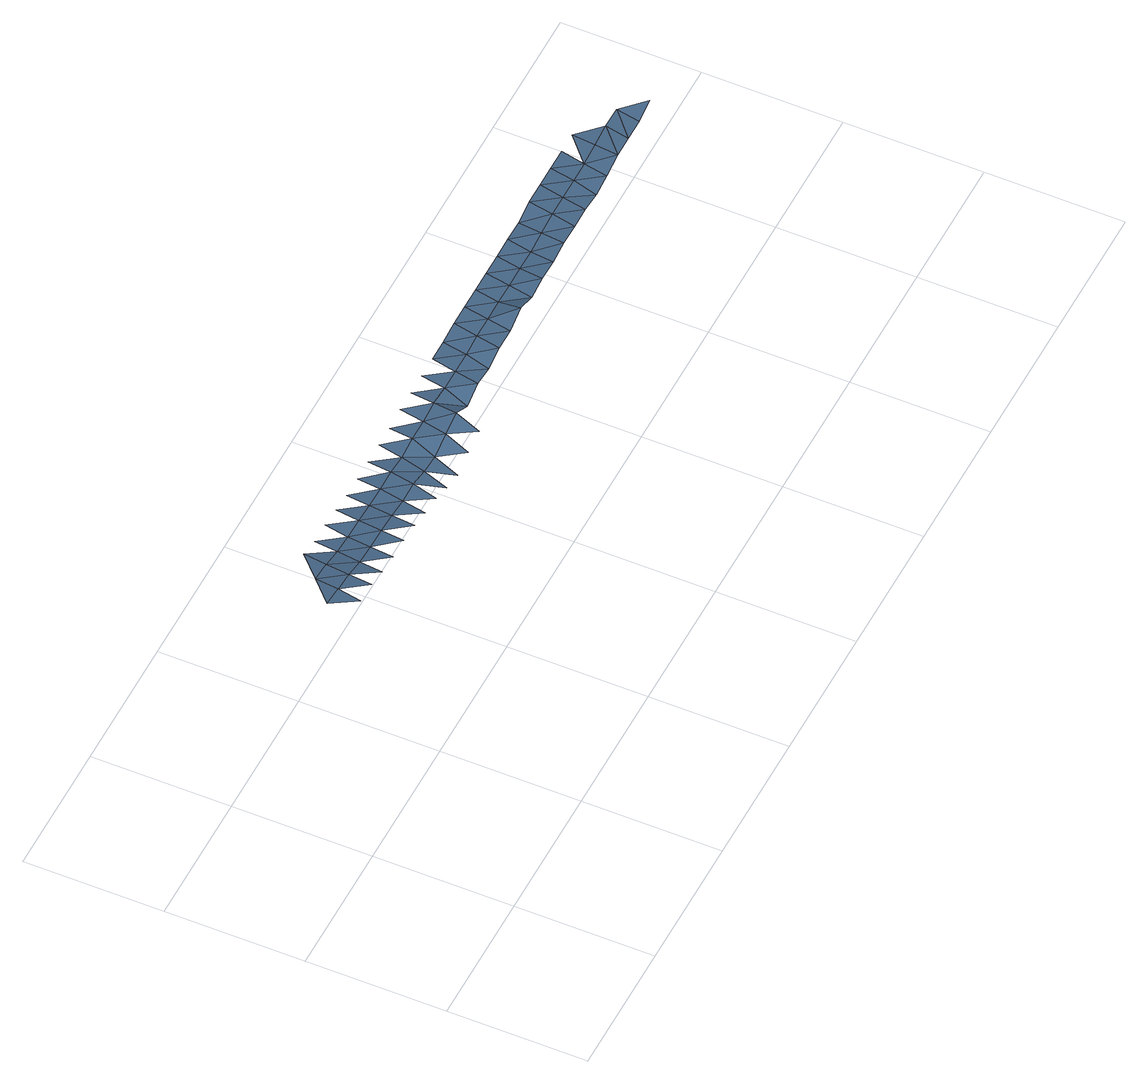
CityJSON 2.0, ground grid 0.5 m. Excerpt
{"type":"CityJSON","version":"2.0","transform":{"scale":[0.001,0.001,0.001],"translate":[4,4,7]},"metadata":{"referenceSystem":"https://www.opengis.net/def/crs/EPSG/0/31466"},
"CityObjects":{
"waterbody1":{"type":"WaterBody","attributes":{"description":"Lake of the Karlsruhe Institute of Technology","name":"Lake KIT","class":"1060","LandElementProperties.state":"existing","LandElementProperties.material":"water"},"geometry":[{"type":"MultiSurface","lod":"3","boundaries":[[[0,1,2]],[[0,2,3]],[[4,3,2]],[[2,5,4]],[[3,4,6]],[[3,6,7]],[[8,6,4]],[[9,7,6]],[[4,10,8]],[[6,8,9]],[[11,9,8]],[[12,13,9]],[[8,14,11]],[[9,11,12]],[[15,12,11]],[[16,17,12]],[[11,18,15]],[[12,15,16]],[[19,16,15]],[[20,21,16]],[[15,22,19]],[[16,19,20]],[[23,20,19]],[[24,25,20]],[[19,26,23]],[[20,23,24]],[[27,24,23]],[[28,29,24]],[[23,30,27]],[[24,27,28]],[[31,28,27]],[[32,33,28]],[[27,34,31]],[[28,31,32]],[[35,32,31]],[[36,37,32]],[[31,38,35]],[[32,35,36]],[[39,36,35]],[[40,41,36]],[[35,42,39]],[[36,39,40]],[[43,40,39]],[[44,45,40]],[[39,46,43]],[[40,43,44]],[[47,44,43]],[[48,49,44]],[[44,47,48]],[[50,48,47]],[[51,52,48]],[[48,50,51]],[[53,51,50]],[[54,55,51]],[[51,53,54]],[[55,54,56]],[[57,54,53]],[[58,56,54]],[[54,57,58]],[[56,58,59]],[[60,58,57]],[[61,59,58]],[[58,60,61]],[[59,61,62]],[[63,61,60]],[[64,62,61]],[[61,63,64]],[[62,64,65]],[[66,64,63]],[[67,65,64]],[[64,66,67]],[[65,67,68]],[[69,67,66]],[[70,68,67]],[[67,69,70]],[[68,70,71]],[[72,70,69]],[[73,71,70]],[[70,72,73]],[[71,73,74]],[[75,73,72]],[[76,74,73]],[[73,75,76]],[[74,76,77]],[[78,76,75]],[[79,77,76]],[[76,78,79]],[[77,79,80]],[[81,79,78]],[[82,80,79]],[[79,81,82]],[[80,82,83]],[[84,82,81]],[[85,83,82]],[[82,84,85]],[[83,85,86]],[[87,85,84]],[[88,86,85]],[[85,87,88]],[[88,89,86]],[[90,88,87]],[[91,88,90]],[[88,91,92]],[[93,91,90]],[[91,93,92]],[[93,90,94]],[[94,95,93]],[[95,94,96]],[[96,97,95]]],"semantics":{"surfaces":[{"type":"WaterGroundSurface"}],"values":[0,0,0,0,0,0,0,0,0,0,0,0,0,0,0,0,0,0,0,0,0,0,0,0,0,0,0,0,0,0,0,0,0,0,0,0,0,0,0,0,0,0,0,0,0,0,0,0,0,0,0,0,0,0,0,0,0,0,0,0,0,0,0,0,0,0,0,0,0,0,0,0,0,0,0,0,0,0,0,0,0,0,0,0,0,0,0,0,0,0,0,0,0,0,0,0,0,0,0,0,0,0,0,0,0,0,0,0,0]}}]}
},
"vertices":[
[800,1040,999],[880,960,969],[880,1040,989],[880,1120,999],[960,1040,979],[960,960,969],[960,1120,989],[960,1200,999],[1040,1040,959],[1040,1120,969],[1040,960,949],[1120,1040,949],[1120,1120,959],[1040,1200,979],[1120,960,939],[1200,1040,949],[1200,1120,959],[1120,1200,979],[1200,960,939],[1280,1040,939],[1280,1120,949],[1200,1200,969],[1280,960,929],[1360,1040,929],[1360,1120,949],[1280,1200,959],[1360,960,909],[1440,1040,929],[1440,1120,949],[1360,1200,959],[1440,960,899],[1520,1040,909],[1520,1120,939],[1440,1200,959],[1520,960,869],[1600,1040,899],[1600,1120,949],[1520,1200,959],[1600,960,849],[1680,1040,929],[1680,1120,949],[1600,1200,959],[1680,960,879],[1760,1040,949],[1760,1120,959],[1680,1200,969],[1760,960,899],[1840,1040,899],[1840,1120,949],[1760,1200,969],[1920,1040,929],[1920,1120,949],[1840,1200,969],[2000,1040,919],[2000,1120,949],[1920,1200,969],[2000,1200,969],[2080,1040,939],[2080,1120,959],[2080,1200,979],[2160,1040,939],[2160,1120,959],[2160,1200,979],[2240,1040,969],[2240,1120,959],[2240,1200,979],[2320,1040,939],[2320,1120,959],[2320,1200,979],[2400,1040,949],[2400,1120,959],[2400,1200,979],[2480,1040,949],[2480,1120,959],[2480,1200,979],[2560,1040,959],[2560,1120,969],[2560,1200,979],[2640,1040,959],[2640,1120,979],[2640,1200,999],[2720,1040,959],[2720,1120,979],[2720,1200,999],[2800,1040,949],[2800,1120,979],[2800,1200,999],[2880,1040,959],[2880,1120,979],[2880,1200,999],[2960,1040,979],[2960,1120,989],[2960,1200,999],[3040,1120,999],[3040,1040,979],[3120,1120,999],[3120,1040,979],[3200,1040,999]
]}
